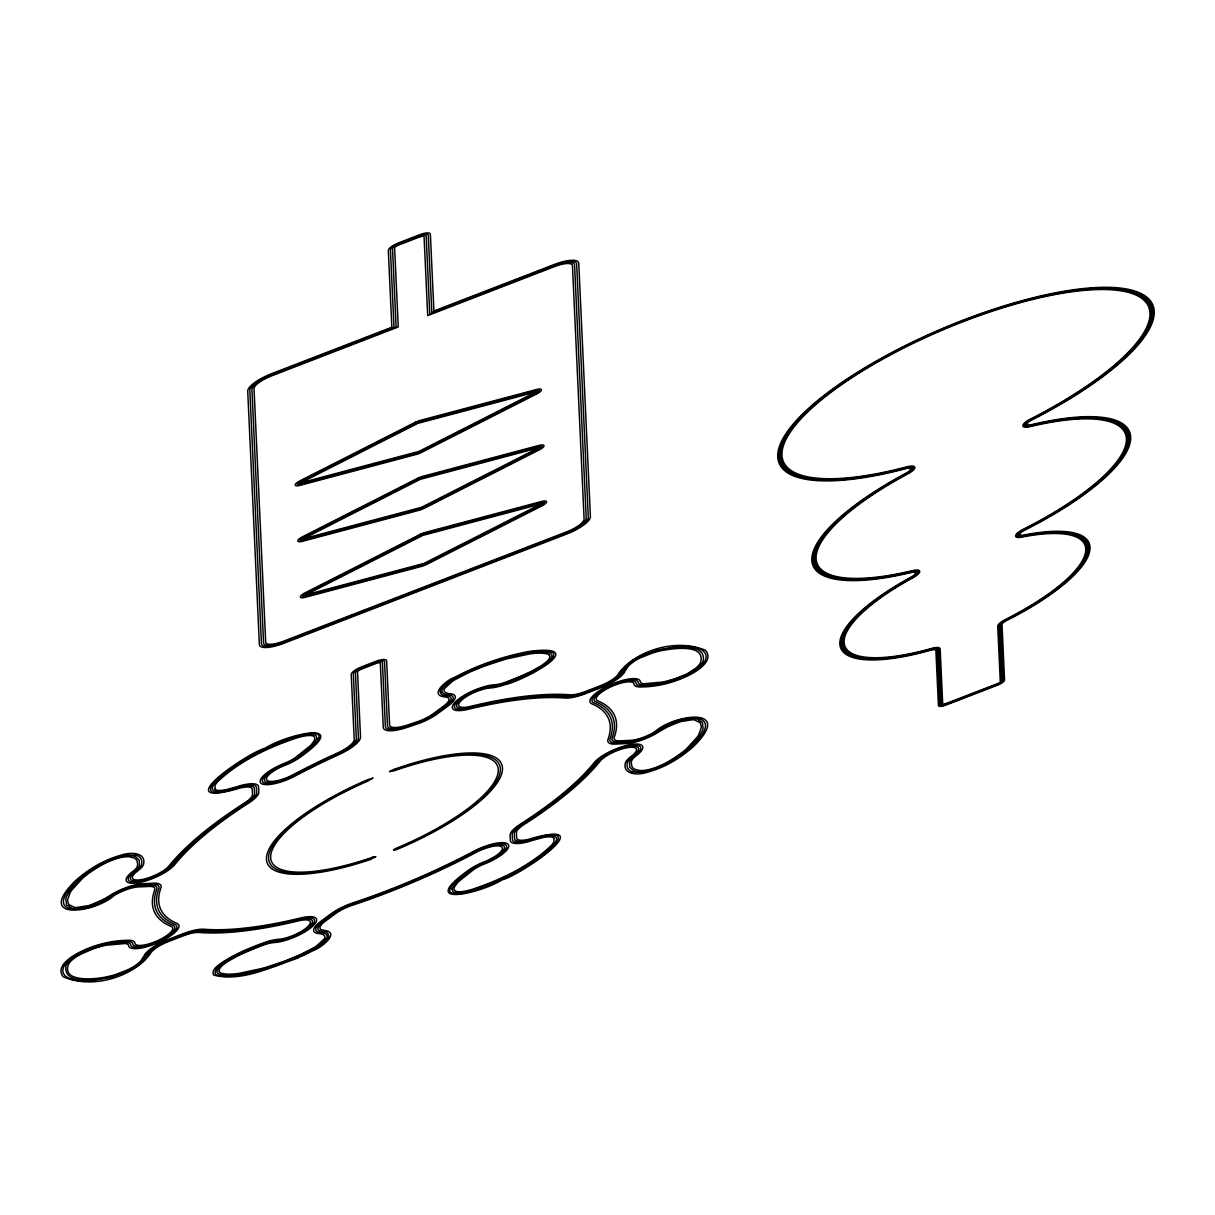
<?xml version="1.0" encoding="UTF-8"?>
<svg xmlns="http://www.w3.org/2000/svg" width="1215" height="1215" viewBox="0 0 1215 1215"><rect width="100%" height="100%" fill="white"/><g stroke="black" fill="none" stroke-linecap="round" stroke-linejoin="round"><path stroke-width="1.5" d="M316.933 738.371L315.991 735.455A23.191 6.895 -23 0 0 315.475 735.121L308.397 734.589A28.021 8.338 -23 0 0 307.015 734.756L306.013 734.908A29.798 8.854 -23 0 0 302.672 735.576L300.606 736.077A37.923 11.269 -23 0 0 298.024 736.776L295.458 737.535A47.051 13.988 -23 0 0 294.546 737.824C266.055 747.954 237.381 761.228 215.435 782.475A47.522 14.124 -23 0 0 214.706 783.371L213.977 784.358A39.351 11.694 -23 0 0 213.187 785.604L212.443 787.426A30.223 8.991 -23 0 0 212.352 788.019L212.352 788.581A28.537 8.49 -23 0 0 212.428 789.097L212.549 789.431A27.611 8.216 -23 0 0 212.807 789.887L213.551 790.585A23.055 6.865 -23 0 0 214.311 790.98L216.665 791.481A21.748 6.47 -23 0 0 217.834 791.527L220.659 791.36A31.484 9.371 -23 0 0 226.962 790.266L236.788 787.502A24.938 7.412 -23 0 1 256.486 787.776L256.714 792.863A24.938 7.412 -23 0 1 247.496 802.887A245.612 73.037 -23 0 0 172.819 865.065A24.938 7.412 -23 0 1 138.92 881.756A24.938 7.412 -23 0 1 134.425 871.261A20.397 6.06 -23 0 0 139.467 865.414L139.209 860.266L135.791 856.848A46.747 13.897 -23 0 0 135.062 856.529L134.333 856.286A41.204 12.256 -23 0 0 133.088 855.968L132.01 855.8A32.532 9.674 -23 0 0 129.291 855.633L128.562 855.649A26.958 8.019 -23 0 0 124.203 856.074L122.882 856.317A23.313 6.941 -23 0 0 119.769 857.015L118.174 857.441A24.148 7.184 -23 0 0 110.99 859.947L109.35 860.63A28.021 8.338 -23 0 0 106.312 861.982L104.642 862.772A35.144 10.449 -23 0 0 98.749 865.93L94.208 869.575A55.769 16.585 -23 0 0 91.155 871.626L86.66 873.858M451.995 888.909L453.013 891.886A23.191 6.895 -23 0 0 453.453 892.144L460.531 892.691A28.021 8.338 -23 0 0 461.913 892.509L462.9 892.357M319.029 737.611L318.846 738.28A37.225 11.072 -23 0 1 318.482 739.145L317.722 740.497A42.054 12.499 -23 0 1 317.479 740.861L316.143 742.654A54.189 16.114 -23 0 1 313.181 745.828L309.612 749.078A81.405 24.209 -23 0 1 297.584 758.054A22.675 6.743 -23 0 1 284.705 764.691A22.675 6.743 -23 0 0 264.885 781.093A22.675 6.743 -23 0 0 293.711 775.2A247.875 73.72 -23 0 1 337.861 753.589A24.938 7.412 -23 0 0 356.314 738.599L353.322 673.702A9.067 2.703 -23 0 1 361.614 667.597L375.982 662.038A9.067 2.703 -23 0 1 384.532 661.659L387.464 725.644A24.938 7.412 -23 0 0 408.21 725.568A247.875 73.72 -23 0 1 416.684 722.697A22.675 6.743 -23 0 0 434.742 713.691L445.161 706.006A22.675 6.743 -23 0 0 446.968 695.937A43.239 12.864 -23 0 1 442.26 694.919C434.666 689.194 448.943 682.01 453.347 678.957C472.696 667.977 493.897 660.58 515.403 655.113A97.185 28.902 -23 0 1 517.742 654.551L531.426 651.908A67.25 20.002 -23 0 1 547.509 651.073L549.423 651.422A41.113 12.226 -23 0 1 551.489 652.015M316.887 738.583L313.652 743.762A51.562 15.339 -23 0 1 312.042 745.494L296.247 758.023A20.397 6.06 -23 0 1 284.644 763.992A24.938 7.412 -23 0 0 262.835 782.02A24.938 7.412 -23 0 0 294.531 775.55A245.612 73.037 -23 0 1 338.286 754.135A27.201 8.095 -23 0 0 358.41 737.794L355.433 672.897A6.804 2.02 -23 0 1 361.645 668.311L376.012 662.752A6.804 2.02 -23 0 1 382.421 662.464L385.368 726.448A27.201 8.095 -23 0 0 407.997 726.373A245.612 73.037 -23 0 1 416.396 723.533A24.938 7.412 -23 0 0 436.246 713.615L446.664 705.93A24.938 7.412 -23 0 0 448.669 694.859A41.993 12.484 -23 0 1 445.206 694.266L444.098 693.841A35.6 10.586 -23 0 1 443.232 693.385L442.093 692.216M452.041 888.697L455.382 883.381A51.562 15.339 -23 0 1 456.87 881.786L472.665 869.257A20.397 6.06 -23 0 1 484.284 863.288A24.938 7.412 -23 0 0 506.093 845.245A24.938 7.412 -23 0 0 474.382 851.73A245.612 73.037 -23 0 1 352.532 903.747A24.938 7.412 -23 0 0 332.682 913.665L322.248 921.35A24.938 7.412 -23 0 0 320.259 932.421M324.769 938.314L324.937 936.355L323.539 934.791A31.833 9.462 -23 0 0 323.327 934.669L321.352 933.925A40.262 11.968 -23 0 0 318.558 933.5A27.201 8.095 -23 0 1 320.745 921.41L331.163 913.726A27.201 8.095 -23 0 1 352.821 902.912A243.349 72.368 -23 0 0 473.561 851.366A27.201 8.095 -23 0 1 508.143 844.303A27.201 8.095 -23 0 1 484.36 863.986A18.134 5.392 -23 0 0 474.032 869.287L458.693 881.467A49.526 14.732 -23 0 0 457.493 882.743L454.744 886.479A33.807 10.054 -23 0 0 454.319 887.39C452.117 891.096 458.906 892.782 462.201 891.582A25.712 7.655 -23 0 0 463.295 891.43L464.236 891.278A27.808 8.277 -23 0 0 467.274 890.671L469.704 890.063A36.602 10.889 -23 0 0 471.724 889.517C500.534 879.933 529.224 866.462 551.428 845.412A46.307 13.775 -23 0 0 551.914 844.835L553.448 842.678A35.053 10.419 -23 0 0 553.843 841.98L553.994 838.244M444.174 688.92L443.991 690.925L445.373 692.489A31.833 9.462 -23 0 0 445.601 692.611L447.576 693.34A40.262 11.968 -23 0 0 450.355 693.78A27.201 8.095 -23 0 1 448.183 705.869L437.765 713.554A27.201 8.095 -23 0 1 416.092 724.368A243.349 72.368 -23 0 0 407.769 727.178A29.464 8.763 -23 0 1 383.257 727.269L380.325 663.284A4.541 1.352 -23 0 0 376.043 663.466L361.675 669.025A4.541 1.352 -23 0 0 357.529 672.077L360.521 736.989A29.464 8.763 -23 0 1 338.712 754.682A243.349 72.368 -23 0 0 295.366 775.899A27.201 8.095 -23 0 1 260.769 782.961A27.201 8.095 -23 0 1 284.568 763.293A18.134 5.392 -23 0 0 294.896 757.978L310.235 745.813A49.526 14.732 -23 0 0 311.435 744.537L314.199 740.74A33.807 10.054 -23 0 0 314.594 739.874C315.885 734.832 310.584 735.318 306.848 735.683A25.712 7.655 -23 0 0 305.633 735.834L304.676 735.986A27.808 8.277 -23 0 0 301.654 736.609L299.224 737.201A36.602 10.889 -23 0 0 297.204 737.763C268.439 747.316 239.841 760.772 217.622 781.716A46.307 13.775 -23 0 0 217.014 782.43L215.465 784.586A35.053 10.419 -23 0 0 215.085 785.285L214.918 789.036M444.25 688.768L452.329 681.357A30.891 9.188 -23 0 1 454.896 679.747L468.276 672.806A61.175 18.195 -23 0 1 472.225 671.044L480.791 667.521A80.114 23.829 -23 0 1 485.347 665.79L502.235 660.185A95.226 28.325 -23 0 1 507.141 658.788L529.937 653.883A69.24 20.594 -23 0 1 535.815 653.26L539.961 653.093A55.769 16.585 -23 0 1 542.558 653.154L547.145 653.898A33.534 9.978 -23 0 1 547.965 654.217L548.421 654.46A27.322 8.125 -23 0 1 548.967 654.839M324.648 938.557L316.583 945.923A30.891 9.188 -23 0 1 314.017 947.533L300.652 954.474A61.175 18.195 -23 0 1 296.703 956.235L288.122 959.759A80.114 23.829 -23 0 1 283.566 961.49L266.692 967.079A95.226 28.325 -23 0 1 261.772 968.492L238.975 973.382A69.24 20.594 -23 0 1 233.113 974.02L228.967 974.187A55.769 16.585 -23 0 1 226.37 974.126L221.783 973.382A33.534 9.978 -23 0 1 220.948 973.063L220.492 972.82A27.322 8.125 -23 0 1 219.961 972.44M555.726 841.676L556.47 839.838A30.223 8.991 -23 0 0 556.576 839.261L556.591 838.806A28.537 8.49 -23 0 0 556.5 838.183L556.379 837.849A27.611 8.216 -23 0 0 556.121 837.393L555.361 836.679A23.055 6.865 -23 0 0 554.602 836.284L552.324 835.799A21.748 6.47 -23 0 0 551.078 835.753L548.254 835.905A31.484 9.371 -23 0 0 541.966 837.014L532.14 839.778A24.938 7.412 -23 0 1 512.441 839.504L512.198 834.416A24.938 7.412 -23 0 1 521.432 824.393A245.612 73.037 -23 0 0 596.109 762.215A24.938 7.412 -23 0 1 630.008 745.524A24.938 7.412 -23 0 1 634.488 756.019A20.397 6.06 -23 0 0 629.446 761.866L629.765 767.121L633.121 770.432A46.747 13.897 -23 0 0 633.85 770.735L634.594 770.993A41.204 12.256 -23 0 0 635.825 771.297L636.979 771.495A32.532 9.674 -23 0 0 639.637 771.646L640.351 771.631A26.958 8.019 -23 0 0 644.709 771.206L646.031 770.963A23.313 6.941 -23 0 0 649.159 770.264L650.739 769.824A24.148 7.184 -23 0 0 657.938 767.318L659.578 766.65A28.021 8.338 -23 0 0 662.615 765.298L664.377 764.448A35.144 10.449 -23 0 0 670.179 761.349L683.316 752.617A71.989 21.414 -23 0 0 689.573 747.407L697.82 738.568A96.243 28.613 -23 0 0 699.673 735.941L702.331 730.883A90.882 27.034 -23 0 0 703.075 728.56L702.422 722.409L697.091 719.037A33.549 9.978 -23 0 0 693.233 718.627M66.126 963.07L65.261 964.178A39.214 11.664 -23 0 0 64.881 964.74L63.97 966.32A53.263 15.841 -23 0 0 63.21 968.264L62.891 969.828A71.624 21.293 -23 0 0 63.924 974.293L65.124 975.751A90.821 27.003 -23 0 0 66.278 976.708A95.089 28.279 -23 0 0 67.463 977.468L67.903 977.711A98.309 29.236 -23 0 0 75.041 980.095L77.957 980.566A88.999 26.472 -23 0 0 91.93 980.763L111.491 977.24L129.519 970.512A25.682 7.639 -23 0 0 132.374 969.054L131.387 968.795A23.055 6.865 -23 0 1 129.322 969.859L126.527 971.165A27.611 8.216 -23 0 1 124.856 971.909L123.748 972.365A28.537 8.49 -23 0 1 122.153 973.002L120.543 973.61A30.223 8.991 -23 0 1 118.948 974.187L114.483 975.63A39.351 11.694 -23 0 1 112.008 976.328L109.806 976.906A47.522 14.124 -23 0 1 107.877 977.376C95.21 979.943 63.59 985.411 65.853 966.047A47.051 13.988 -23 0 1 66.035 965.667L66.658 964.528A37.923 11.269 -23 0 1 67.493 963.328L68.329 962.295A29.798 8.854 -23 0 1 70.09 960.473L70.743 959.88A28.021 8.338 -23 0 1 71.761 959.015L76.818 955.43M702.802 664.21L703.652 663.101A39.214 11.664 -23 0 0 704.047 662.524L704.958 660.96A53.263 15.841 -23 0 0 705.718 659.016L706.037 657.452A71.624 21.293 -23 0 0 704.989 652.987L703.789 651.529A90.821 27.003 -23 0 0 702.635 650.572A95.089 28.279 -23 0 0 701.45 649.797L701.025 649.569A98.309 29.236 -23 0 0 693.887 647.17L690.955 646.699M145.147 959.44L145.587 958.908A43.694 13.001 -23 0 0 148.063 954.793A22.675 6.743 -23 0 1 168.536 940.805L183.511 935.034A22.675 6.743 -23 0 1 200.657 931.404A247.875 73.72 -23 0 0 299.209 919.892A22.675 6.743 -23 0 1 309.157 926.756A22.675 6.743 -23 0 1 277.035 940.395A22.675 6.743 -23 0 0 264.384 943.28A81.633 24.27 -23 0 0 247.085 950.039M445.13 685.792L447.56 683.741A29.16 8.672 -23 0 1 448.912 682.739L449.854 682.071A33.549 9.978 -23 0 1 455.306 678.669L470.63 670.999L489.463 663.587A90.882 27.034 -23 0 1 495.371 661.583L507.065 658.059A96.243 28.613 -23 0 1 512.624 656.571L529.148 653.123A71.989 21.414 -23 0 1 537.319 652.182L548.117 652.607A35.144 10.449 -23 0 1 550.699 653.624L551.185 654.05A28.021 8.338 -23 0 1 551.762 654.885L551.929 655.386A24.148 7.184 -23 0 1 551.245 658.135L550.729 658.864A23.313 6.941 -23 0 1 549.332 660.489L548.542 661.233A26.958 8.019 -23 0 1 544.988 664.104L544.229 664.635A32.532 9.674 -23 0 1 540.857 666.838L539.05 667.931A41.204 12.256 -23 0 1 536.787 669.222L535.253 670.057A46.747 13.897 -23 0 1 533.552 670.953L504.711 683.21A20.397 6.06 -23 0 1 493.32 685.807A24.938 7.412 -23 0 0 457.979 700.812A24.938 7.412 -23 0 0 468.944 708.345A245.612 73.037 -23 0 1 566.585 696.954A24.938 7.412 -23 0 0 585.448 692.96L600.423 687.174A24.938 7.412 -23 0 0 622.931 671.804L625.755 667.324A31.484 9.371 -23 0 1 629.507 663.724L632.165 661.735A21.748 6.47 -23 0 1 633.592 660.793L637.632 658.439A23.055 6.865 -23 0 1 639.606 657.421L642.492 656.054A27.611 8.216 -23 0 1 644.072 655.371L645.18 654.915A28.537 8.49 -23 0 1 646.775 654.278L648.385 653.655A30.223 8.991 -23 0 1 649.979 653.093L654.445 651.65A39.351 11.694 -23 0 1 656.905 650.936L659.259 650.329A47.522 14.124 -23 0 1 661.036 649.904C672.609 647.671 707.054 641.717 703.075 661.233A47.051 13.988 -23 0 1 702.893 661.613L702.3 662.676A37.923 11.269 -23 0 1 701.435 663.952L700.599 664.985A29.798 8.854 -23 0 1 698.838 666.807L698.185 667.399A28.021 8.338 -23 0 1 697.167 668.265L687.781 674.279A23.191 6.895 -23 0 1 686.566 674.887L664.544 682.466A51.562 15.339 -23 0 1 661.568 683.073L642.72 684.804A20.397 6.06 -23 0 1 638.24 682.496A24.938 7.412 -23 0 0 610.067 685.685A24.938 7.412 -23 0 0 593.846 702.817A245.612 73.037 -23 0 1 610.097 738.735A24.938 7.412 -23 0 0 616.901 743.003L627.654 742.502A24.938 7.412 -23 0 0 657.512 731.825A41.993 12.484 -23 0 1 663.056 728.514L665.471 727.208A35.6 10.586 -23 0 1 667.764 726.038L672.578 723.806A23.753 7.062 -23 0 1 687.736 719.052L690.91 718.718A29.16 8.672 -23 0 1 692.337 718.642L693.218 718.627M78.337 879.463L70.895 887.026A97.185 28.902 -23 0 0 69.923 888.195C46.823 917.401 91.717 910.946 104.52 900.285A43.239 12.864 -23 0 0 112.661 895.561A22.675 6.743 -23 0 1 139.801 885.856L150.554 885.355A22.675 6.743 -23 0 1 156.75 889.228A247.875 73.72 -23 0 0 173.138 925.481A22.675 6.743 -23 0 1 158.39 941.048A22.675 6.743 -23 0 1 132.799 943.949A22.675 6.743 -23 0 0 127.803 941.397A81.405 24.209 -23 0 0 115.076 942.081M690.591 747.817L698.033 740.254A97.185 28.902 -23 0 0 698.99 739.085C722.075 709.955 677.287 716.303 664.408 726.98A43.239 12.864 -23 0 0 656.267 731.719A22.675 6.743 -23 0 1 629.127 741.423L618.359 741.925A22.675 6.743 -23 0 1 612.178 738.037A247.875 73.72 -23 0 0 595.79 701.799A22.675 6.743 -23 0 1 610.538 686.232A22.675 6.743 -23 0 1 636.128 683.331A22.675 6.743 -23 0 0 641.11 685.883A81.405 24.209 -23 0 0 653.852 685.184L659.32 684.334A54.189 16.114 -23 0 0 665.243 683.088L668.964 682.147A42.054 12.499 -23 0 0 669.754 681.919L672.837 681.007A37.225 11.072 -23 0 0 674.826 680.37L676.664 679.747M301.593 482.385L417.671 423.412L534.934 392.232M304.175 538.306L420.238 479.333L537.501 448.138M534.995 392.46L418.993 451.388L301.745 482.583M306.742 594.348L422.82 535.39L540.083 504.195M537.562 448.381L421.529 507.323L304.297 538.503M540.083 504.468L424.096 563.38L306.863 594.56M545.687 853.279C550.365 849.285 561.315 841.661 557.655 835.905A25.682 7.639 -23 0 0 556.424 835.221L555.923 835.054A23.313 6.941 -23 0 0 554.875 834.826L554.602 834.796A25.242 7.503 -23 0 0 550.987 834.72L550.349 834.766A33.397 9.933 -23 0 0 542.665 836.057L541.632 836.3A43.694 13.001 -23 0 0 532.443 838.942A22.675 6.743 -23 0 1 514.537 838.684L514.309 833.596A22.675 6.743 -23 0 1 522.693 824.484A247.875 73.72 -23 0 0 598.069 761.729A22.675 6.743 -23 0 1 628.869 746.557A22.675 6.743 -23 0 1 632.954 756.11A22.675 6.743 -23 0 0 627.35 762.61A81.633 24.27 -23 0 0 627.836 768.412L629.34 770.264A51.379 15.279 -23 0 0 632.863 772.087L644.755 772.041L660.489 766.984A30.193 8.976 -23 0 0 662.464 766.118L664.392 765.207A30.982 9.219 -23 0 0 665.562 764.63L668.159 763.278A41.113 12.226 -23 0 0 672.138 761.061L675.206 759.208A67.25 20.002 -23 0 0 690.469 747.832M87.89 873.995L87.07 874.618A69.24 20.594 -23 0 0 82.423 878.415L71.472 890.458A95.226 28.325 -23 0 0 70.121 892.676L67.706 899.434A80.114 23.829 -23 0 0 67.675 901.014L68.42 903.687A61.175 18.195 -23 0 0 69.179 904.765L74.525 907.347A30.891 9.188 -23 0 0 76.363 907.544L88.892 905.555M90.624 872.005L85.597 874.663A71.989 21.414 -23 0 0 79.355 879.857L71.108 888.712A96.243 28.613 -23 0 0 69.255 891.339L66.582 896.397A90.882 27.034 -23 0 0 65.853 898.72L66.552 904.947L71.837 908.243A33.549 9.978 -23 0 0 75.695 908.653L76.591 908.638A29.16 8.672 -23 0 0 78.003 908.562L81.253 908.167A23.753 7.062 -23 0 0 96.35 903.489L100.921 900.588A31.833 9.462 -23 0 0 101.513 900.285L103.305 899.343M89.515 871.793L94.36 868.558M95.605 868.679L96.289 868.239L95.362 867.935M93.722 868.072L96.79 866.219A41.113 12.226 -23 0 1 100.769 863.986L103.366 862.65A30.982 9.219 -23 0 1 104.536 862.073L106.464 861.162A30.193 8.976 -23 0 1 108.439 860.281L124.325 855.208L136.05 855.193A51.379 15.279 -23 0 1 139.573 857.015L141.061 858.884A81.633 24.27 -23 0 1 141.532 864.685A22.675 6.743 -23 0 1 135.974 871.17A22.675 6.743 -23 0 0 140.044 880.708A22.675 6.743 -23 0 0 170.859 865.536A247.875 73.72 -23 0 1 246.235 802.796A22.675 6.743 -23 0 0 254.618 793.668L254.375 788.596A22.675 6.743 -23 0 0 236.469 788.338A43.694 13.001 -23 0 1 227.281 790.995M96.41 868.163L101.392 865.247A33.534 9.978 -23 0 1 103.245 864.26L104.444 863.652A27.322 8.125 -23 0 1 106.13 862.817L107.831 862.027A24.847 7.396 -23 0 1 108.302 861.815L111.431 860.493A22.037 6.561 -23 0 1 116.822 858.595L119.009 857.972A20.625 6.136 -23 0 1 121.151 857.471L122.032 857.304A21.931 6.531 -23 0 1 123.566 857.046L124.036 856.985A25.135 7.472 -23 0 1 126.299 856.757L127.788 856.712A28.78 8.566 -23 0 1 128.532 856.727L128.638 856.727A29.555 8.794 -23 0 1 129.246 856.757L134.303 858.094A50.271 14.944 -23 0 1 135.594 858.99L136.536 860.053A64.684 19.243 -23 0 1 137.022 860.919L137.629 864.275A82.316 24.482 -23 0 1 137.371 866.143A18.134 5.392 -23 0 1 132.891 871.352A27.201 8.095 -23 0 0 137.796 882.804A27.201 8.095 -23 0 0 174.763 864.594A243.349 72.368 -23 0 1 248.756 802.994A27.201 8.095 -23 0 0 258.825 792.043L258.582 786.971A27.201 8.095 -23 0 0 237.092 786.667L226.613 789.537A28.659 8.52 -23 0 1 222.163 790.282L219.733 790.449A19.789 5.893 -23 0 1 218.548 790.418L218.199 790.388A20.199 5.999 -23 0 1 217.257 790.251L216.407 790.023A20.837 6.197 -23 0 1 215.511 789.568L215.146 789.279M78.049 955.552L77.244 955.172L81.132 953A23.191 6.895 -23 0 1 82.347 952.378L104.384 944.814A51.562 15.339 -23 0 1 107.36 944.192L126.208 942.475A20.397 6.06 -23 0 1 130.688 944.769A24.938 7.412 -23 0 0 158.846 941.579A24.938 7.412 -23 0 0 175.066 924.448A245.612 73.037 -23 0 1 158.831 888.545A24.938 7.412 -23 0 0 152.027 884.277L141.259 884.778A24.938 7.412 -23 0 0 111.416 895.455A41.993 12.484 -23 0 1 105.872 898.751L105.128 899.161M529.77 864.169L525.184 866.933A98.309 29.236 -23 0 1 510.391 875.028M77.137 955.233L77.957 955.613L73.128 959.075A25.712 7.655 -23 0 0 72.338 959.744L71.822 960.23A27.808 8.277 -23 0 0 70.181 961.946L69.346 962.979A36.602 10.889 -23 0 0 68.617 964.072C60.856 983.269 97.246 979.26 108.408 976.465A46.307 13.775 -23 0 0 109.532 976.192L114.058 975.007A35.053 10.419 -23 0 0 115.653 974.536L128.517 969.494A20.837 6.197 -23 0 0 130.658 968.385L132.435 967.383A20.199 5.999 -23 0 0 133.772 966.578L134.318 966.229A19.789 5.893 -23 0 0 135.518 965.424L137.903 963.617A28.659 8.52 -23 0 0 140.667 961.019L143.917 956.159A27.201 8.095 -23 0 1 168.475 939.377L183.45 933.606A27.201 8.095 -23 0 1 204.014 929.247A243.349 72.368 -23 0 0 300.758 917.948A27.201 8.095 -23 0 1 312.711 926.179A27.201 8.095 -23 0 1 274.165 942.551A18.134 5.392 -23 0 0 264.05 944.86A82.316 24.482 -23 0 0 258.886 946.743L248.513 950.905A64.684 19.243 -23 0 0 245.476 952.226L241.375 954.109A50.271 14.944 -23 0 0 237.35 956.083L228.071 961.323A29.555 8.794 -23 0 0 227.159 961.916L227.008 962.022A28.78 8.566 -23 0 0 226.157 962.599L224.653 963.692A25.135 7.472 -23 0 0 222.801 965.166L222.466 965.469A21.931 6.531 -23 0 0 221.525 966.35L221.054 966.836A20.625 6.136 -23 0 0 220.158 967.915L219.52 968.917A22.037 6.561 -23 0 0 219.095 970.937L219.14 971.195M135.503 967.262L135.23 967.429A23.313 6.941 -23 0 1 133.559 968.401L132.967 968.735M78.337 955.37L93.92 948.429A33.807 10.054 -23 0 1 95.985 947.776L103.913 945.71A49.526 14.732 -23 0 1 106.282 945.224L124.598 943.554A18.134 5.392 -23 0 1 128.593 945.604A27.201 8.095 -23 0 0 159.302 942.126A27.201 8.095 -23 0 0 176.995 923.43A243.349 72.368 -23 0 1 160.912 887.846A27.201 8.095 -23 0 0 153.485 883.199L142.732 883.7A27.201 8.095 -23 0 0 110.17 895.349A40.262 11.968 -23 0 1 105.827 897.961L103.442 900.072A35.6 10.586 -23 0 1 101.164 901.226L100.602 901.515M77.046 954.428L77.76 954.018A24.695 7.336 -23 0 1 81.01 952.287L81.754 951.907A29.19 8.687 -23 0 1 92.249 947.548L94.102 946.895A37.225 11.072 -23 0 1 96.076 946.272L99.174 945.346A42.054 12.499 -23 0 1 99.964 945.133L103.67 944.192A54.189 16.114 -23 0 1 109.608 942.946L115.061 942.096M79.188 954.869L78.246 954.58M691.867 672.837L691.274 673.186A24.695 7.336 -23 0 1 687.918 674.978L687.28 675.312M132.359 968.249L135.321 966.487A21.748 6.47 -23 0 0 136.748 965.545L139.391 963.556A31.484 9.371 -23 0 0 143.142 959.956L145.982 955.476A24.938 7.412 -23 0 1 168.505 940.091L183.48 934.32A24.938 7.412 -23 0 1 202.328 930.325A245.612 73.037 -23 0 0 299.984 918.92A24.938 7.412 -23 0 1 310.934 926.468A24.938 7.412 -23 0 1 275.608 941.473A20.397 6.06 -23 0 0 264.217 944.07L235.361 956.326A46.747 13.897 -23 0 0 233.675 957.223L232.141 958.058A41.204 12.256 -23 0 0 229.878 959.349L228.055 960.442A32.532 9.674 -23 0 0 224.684 962.645L223.924 963.176A26.958 8.019 -23 0 0 220.371 966.031L219.596 966.791A23.313 6.941 -23 0 0 218.184 968.401L217.728 969.084A24.148 7.184 -23 0 0 217.014 971.878L217.151 972.395A28.021 8.338 -23 0 0 217.728 973.23L218.244 973.64A35.144 10.449 -23 0 0 220.811 974.658L231.594 975.098A71.989 21.414 -23 0 0 239.765 974.141L256.304 970.694A96.243 28.613 -23 0 0 261.863 969.221L273.557 965.697A90.882 27.034 -23 0 0 279.465 963.692L307.896 951.725M131.372 967.99L131.827 968.552M313.075 950.555C319.97 948.642 341.931 932.27 323.646 930.265A20.397 6.06 -23 0 1 325.271 921.198L335.689 913.513A20.397 6.06 -23 0 1 351.94 905.403A250.153 74.388 -23 0 0 476.052 852.429A20.397 6.06 -23 0 1 501.992 847.128A20.397 6.06 -23 0 1 484.147 861.891A24.938 7.412 -23 0 0 469.947 869.181C414.725 908 479.075 894.255 502.175 879.827C519.2 875.954 602.974 819.001 532.762 838.092A20.397 6.06 -23 0 1 516.648 837.879L516.405 832.791A20.397 6.06 -23 0 1 523.954 824.59A250.153 74.388 -23 0 0 600.013 761.258A20.397 6.06 -23 0 1 627.745 747.605A20.397 6.06 -23 0 1 631.42 756.186A24.938 7.412 -23 0 0 625.254 763.339C622.733 775.276 639.166 775.033 646.532 772.467C664.24 767.895 680.446 758.236 693.978 746.04C734.452 705.794 673.93 714.268 655.006 731.612A20.397 6.06 -23 0 1 630.585 740.345L619.832 740.846A20.397 6.06 -23 0 1 614.258 737.353A250.153 74.388 -23 0 0 597.719 700.782A20.397 6.06 -23 0 1 610.993 686.764A20.397 6.06 -23 0 1 634.033 684.151A24.938 7.412 -23 0 0 639.515 686.961C657.148 687.098 674.765 682.541 690.424 674.477C698.185 670.391 713.858 660.444 705.596 650.359C677.545 638.3 637.617 649.099 618.769 673.171A20.397 6.06 -23 0 1 600.347 685.746L585.372 691.532A20.397 6.06 -23 0 1 569.957 694.798A250.153 74.388 -23 0 0 470.494 706.401A20.397 6.06 -23 0 1 461.533 700.235A20.397 6.06 -23 0 1 490.45 687.963A24.938 7.412 -23 0 0 504.362 684.789C521.539 681.767 593.922 643.464 529.664 651.331C503.542 656.206 477.996 664.863 454.562 677.423C447.652 679.322 427.528 695.436 445.282 697.015A20.397 6.06 -23 0 1 443.657 706.067L433.223 713.752A20.397 6.06 -23 0 1 416.988 721.862A250.153 74.388 -23 0 0 408.422 724.763A22.675 6.743 -23 0 1 389.575 724.839L386.628 660.839A11.33 3.372 -23 0 0 375.951 661.325L361.569 666.883A11.33 3.372 -23 0 0 351.226 674.507L354.203 739.419A22.675 6.743 -23 0 1 337.436 753.027A250.153 74.388 -23 0 0 292.876 774.851A20.397 6.06 -23 0 1 266.935 780.151A20.397 6.06 -23 0 1 284.781 765.389A24.938 7.412 -23 0 0 298.981 758.084C355.281 718.46 287.317 733.86 265.007 748.273C247.86 752.465 166.698 808.279 236.166 789.173A20.397 6.06 -23 0 1 252.28 789.401L252.507 794.489A20.397 6.06 -23 0 1 244.959 802.69A250.153 74.388 -23 0 0 168.9 866.022A20.397 6.06 -23 0 1 141.183 879.675A20.397 6.06 -23 0 1 137.508 871.079A24.938 7.412 -23 0 0 143.659 863.926C146.104 851.715 129.261 852.307 121.789 854.95C104.201 859.658 88.118 869.272 74.692 881.452C34.628 921.684 95.286 912.769 113.921 895.668A20.397 6.06 -23 0 1 138.343 886.935L149.096 886.434A20.397 6.06 -23 0 1 154.654 889.927A250.153 74.388 -23 0 0 171.209 926.498A20.397 6.06 -23 0 1 157.935 940.516A20.397 6.06 -23 0 1 134.895 943.129A24.938 7.412 -23 0 0 129.413 940.304C111.765 940.167 94.163 944.738 78.504 952.803C70.789 956.949 55.389 966.487 63.089 976.708C91.049 989.223 131.281 978.166 150.144 954.109A20.397 6.06 -23 0 1 168.566 941.519L183.541 935.747A20.397 6.06 -23 0 1 198.971 932.482A250.153 74.388 -23 0 0 298.419 920.864A20.397 6.06 -23 0 1 307.38 927.03A20.397 6.06 -23 0 1 278.478 939.317A24.938 7.412 -23 0 0 264.566 942.491C250.244 947.67 235.999 953.486 223.15 961.764C219.353 964.907 210.894 969.038 213.551 975.022C241.147 982.252 270.383 967.368 296.384 958.574L301.107 955.749M104.08 898.933L104.414 899.556M309.658 950.798L308.154 951.588L308.063 953.183L302.474 955.871M309.217 951.816L313.622 948.611A33.549 9.978 -23 0 0 319.089 945.194L320.016 944.541A29.16 8.672 -23 0 0 321.352 943.539L323.798 941.488A23.753 7.062 -23 0 0 326.911 935.079L325.741 933.925A35.6 10.586 -23 0 0 324.815 933.424L323.706 933.014A41.993 12.484 -23 0 0 320.259 932.421M308.807 952.803L312.422 950.92C314.974 946.986 334.976 939.878 326.729 932.391A43.239 12.864 -23 0 0 321.945 931.343A22.675 6.743 -23 0 1 323.767 921.274L334.186 913.589A22.675 6.743 -23 0 1 352.228 904.583A247.875 73.72 -23 0 0 475.217 852.079A22.675 6.743 -23 0 1 504.043 846.187A22.675 6.743 -23 0 1 484.223 862.589A22.675 6.743 -23 0 0 471.314 869.226A81.405 24.209 -23 0 0 459.285 878.202L455.731 881.437A54.189 16.114 -23 0 0 452.785 884.611L451.524 886.297A42.054 12.499 -23 0 0 451.205 886.768L450.476 888.044A37.225 11.072 -23 0 0 450.097 888.94L449.915 889.532A29.19 8.687 -23 0 0 450.962 892.888M510.391 875.028L509.222 875.62A95.089 28.279 -23 0 1 505.713 877.367A90.821 27.003 -23 0 1 501.658 879.311L496.115 881.847A71.624 21.293 -23 0 1 482.036 887.558L477.875 889.046A53.263 15.841 -23 0 1 473.06 890.61L469.522 891.643A39.214 11.664 -23 0 1 468.307 891.962L466.044 892.539A28.644 8.52 -23 0 1 452.982 893.754M307.304 952.803L297.28 958.195M99.706 901.181L89.257 905.448M247.085 950.039L240.008 953.243A51.379 15.279 -23 0 0 230.865 957.952C225.17 961.855 214.751 965.955 215.161 973.473A30.193 8.976 -23 0 0 215.541 974.02L216.042 974.491A30.982 9.219 -23 0 0 216.422 974.749L217.439 975.25A41.113 12.226 -23 0 0 219.505 975.842L221.479 976.146M295.944 958.027L275.03 965.94L253.51 972.167A97.185 28.902 -23 0 1 251.186 972.714L237.487 975.372M393.523 769.535L389.483 771.631L393.781 770.902A122.669 36.48 -23 0 1 498.272 769.672A122.669 36.48 -23 0 1 397.32 847.812A6.06 1.807 -23 0 0 393.964 849.543L393.599 850.151M373.051 857.107L371.896 857.486A23.191 6.895 -23 0 0 370.757 857.896A122.669 36.48 -23 0 1 270.656 857.593A122.669 36.48 -23 0 1 367.234 781.336L372.99 778.056L367.173 779.893A127.211 37.832 -23 0 0 266.45 859.218A127.211 37.832 -23 0 0 370.833 859.324L375.875 856.636L372.853 857.167M679.671 721.832L668.007 726.692A31.833 9.462 -23 0 0 667.399 726.995L663.101 729.319A40.262 11.968 -23 0 0 658.758 731.931A27.201 8.095 -23 0 1 626.196 743.58L615.443 744.081A27.201 8.095 -23 0 1 608.016 739.419A243.349 72.368 -23 0 0 591.918 703.85A27.201 8.095 -23 0 1 609.611 685.154A27.201 8.095 -23 0 1 640.335 681.676A18.134 5.392 -23 0 0 644.33 683.726L662.646 682.04A49.526 14.732 -23 0 0 665.015 681.554L672.943 679.489A33.807 10.054 -23 0 0 675.008 678.851L686.87 673.976L695.8 668.204A25.712 7.655 -23 0 0 696.575 667.536L697.182 666.974A27.808 8.277 -23 0 0 698.746 665.334L699.688 664.134A36.602 10.889 -23 0 0 700.311 663.193C707.009 642.841 671.136 648.688 660.52 650.815A46.307 13.775 -23 0 0 659.396 651.073L654.87 652.273A35.053 10.419 -23 0 0 653.275 652.744L640.411 657.786A20.837 6.197 -23 0 0 638.27 658.894L636.569 659.836A20.199 5.999 -23 0 0 635.141 660.702L634.686 660.99A19.789 5.893 -23 0 0 633.41 661.856L631.025 663.663A28.659 8.52 -23 0 0 628.261 666.26L625.057 671.014A27.201 8.095 -23 0 1 600.453 687.887L585.478 693.674A27.201 8.095 -23 0 1 564.914 698.033A243.349 72.368 -23 0 0 468.155 709.317A27.201 8.095 -23 0 1 456.217 701.101A27.201 8.095 -23 0 1 494.748 684.728A18.134 5.392 -23 0 0 504.878 682.42A82.316 24.482 -23 0 0 510.042 680.537L520.415 676.375A64.684 19.243 -23 0 0 523.452 675.054L527.553 673.171A50.271 14.944 -23 0 0 531.578 671.196L541.009 665.85A29.555 8.794 -23 0 0 541.769 665.349L541.905 665.258A28.78 8.566 -23 0 0 542.756 664.681L544.274 663.587A25.135 7.472 -23 0 0 546.112 662.099L546.461 661.811A21.931 6.531 -23 0 0 547.403 660.93L547.859 660.444A20.625 6.136 -23 0 0 548.77 659.35L549.393 658.363A22.037 6.561 -23 0 0 549.818 656.343L549.803 656.115M680.035 721.71L692.565 719.736A30.891 9.188 -23 0 1 694.388 719.933L699.749 722.515A61.175 18.195 -23 0 1 700.493 723.593L701.237 726.266A80.114 23.829 -23 0 1 701.222 727.846L698.807 734.589A95.226 28.325 -23 0 1 697.456 736.806L686.505 748.85A69.24 20.594 -23 0 1 681.858 752.647L677.773 755.639A55.769 16.585 -23 0 1 674.72 757.704L667.536 762.018A33.534 9.978 -23 0 1 665.668 763.02L664.483 763.628A27.322 8.125 -23 0 1 662.783 764.463L661.097 765.253A24.847 7.396 -23 0 1 660.611 765.465L657.482 766.787A22.037 6.561 -23 0 1 652.091 768.685L649.919 769.292A20.625 6.136 -23 0 1 647.762 769.794L646.881 769.976A21.931 6.531 -23 0 1 645.362 770.234L644.876 770.295A25.135 7.472 -23 0 1 642.629 770.523L641.14 770.568A28.78 8.566 -23 0 1 640.396 770.553A29.555 8.794 -23 0 1 639.682 770.507L634.701 769.232A50.271 14.944 -23 0 1 633.334 768.29L632.392 767.227A64.684 19.243 -23 0 1 631.906 766.361L631.299 763.005A82.316 24.482 -23 0 1 631.542 761.122A18.134 5.392 -23 0 1 636.022 755.927A27.201 8.095 -23 0 0 631.132 744.476A27.201 8.095 -23 0 0 594.15 762.686A243.349 72.368 -23 0 1 520.172 824.286A27.201 8.095 -23 0 0 510.103 835.221L510.33 840.309A27.201 8.095 -23 0 0 531.821 840.613L542.315 837.727A28.659 8.52 -23 0 1 546.765 836.998L549.362 836.831A19.789 5.893 -23 0 1 550.38 836.862L550.79 836.892A20.199 5.999 -23 0 1 551.671 837.014L552.582 837.287A20.837 6.197 -23 0 1 553.417 837.712L553.827 838.046M227.281 790.98L226.248 791.223A33.397 9.933 -23 0 1 218.548 792.529L217.925 792.56A25.242 7.503 -23 0 1 214.311 792.484L214.053 792.453A23.313 6.941 -23 0 1 213.065 792.241L212.503 792.043A25.682 7.639 -23 0 1 211.41 791.481C207.309 785.999 218.548 777.919 223.241 774.001A88.999 26.472 -23 0 1 239.173 763.111L243.744 760.347A98.309 29.236 -23 0 1 258.522 752.237L259.691 751.645A95.089 28.279 -23 0 1 263.215 749.898A90.821 27.003 -23 0 1 267.27 747.954L272.813 745.433A71.624 21.293 -23 0 1 286.877 739.707L291.053 738.234A53.263 15.841 -23 0 1 295.853 736.67L299.391 735.637A39.214 11.664 -23 0 1 300.606 735.303L302.869 734.741M453.089 893.693L452.861 893.648A24.695 7.336 -23 0 1 451.251 893.025L451.069 892.919M551.489 652.015L552.506 652.531A30.982 9.219 -23 0 1 552.886 652.789L553.387 653.26A30.193 8.976 -23 0 1 553.767 653.807C554.025 661.568 543.743 665.349 538.048 669.328A51.379 15.279 -23 0 1 528.905 674.021L521.843 677.241A81.633 24.27 -23 0 1 504.544 683.984A22.675 6.743 -23 0 1 491.878 686.885A22.675 6.743 -23 0 0 459.756 700.523A22.675 6.743 -23 0 0 469.719 707.373A247.875 73.72 -23 0 1 568.271 695.876A22.675 6.743 -23 0 0 585.402 692.246L600.377 686.46A22.675 6.743 -23 0 0 620.85 672.487A43.694 13.001 -23 0 1 623.31 668.371L623.766 667.84A33.397 9.933 -23 0 1 628.504 663.375L629.097 662.934A25.242 7.503 -23 0 1 633.273 660.094L633.683 659.851A23.313 6.941 -23 0 1 635.369 658.864L636.538 658.226A25.682 7.639 -23 0 1 639.409 656.753L657.437 650.04L676.952 646.547A88.999 26.472 -23 0 1 690.925 646.729M317.92 734.407L317.662 734.24A24.695 7.336 -23 0 0 316.219 733.678L315.946 733.602A28.644 8.52 -23 0 0 302.824 734.817M549.134 654.976L549.377 655.265A24.847 7.396 -23 0 1 549.469 655.386L549.727 655.887M219.793 972.289L219.535 972.015A24.847 7.396 -23 0 1 219.444 971.878L219.216 971.423M442.017 692.186A23.753 7.062 -23 0 1 445.024 685.807M555.726 841.676A39.351 11.694 -23 0 1 555.042 842.785L554.222 843.909A47.522 14.124 -23 0 1 553.493 844.805C531.532 866.037 502.873 879.311 474.366 889.456A47.051 13.988 -23 0 1 473.47 889.745L470.888 890.504A37.923 11.269 -23 0 1 468.307 891.202L466.256 891.688A29.798 8.854 -23 0 1 462.9 892.357M702.65 664.24A28.644 8.52 -23 0 1 691.943 672.852M687.174 675.373A29.19 8.687 -23 0 1 676.679 679.732M545.717 853.264A88.999 26.472 -23 0 1 529.74 864.169M237.563 975.296A67.25 20.002 -23 0 1 221.403 976.192M145.132 959.44A33.397 9.933 -23 0 1 140.424 963.89L139.831 964.33A25.242 7.503 -23 0 1 135.655 967.186M66.278 963.024A28.644 8.52 -23 0 1 76.985 954.413M78.459 879.447A67.25 20.002 -23 0 1 93.661 868.072M317.966 734.392A29.19 8.687 -23 0 1 318.998 737.627M393.721 769.46A127.211 37.832 -23 0 1 502.478 768.047A127.211 37.832 -23 0 1 397.381 849.239A5.832 1.731 -23 0 1 393.508 850.227M393.751 770.188A124.948 37.149 -23 0 1 500.367 768.867A124.948 37.149 -23 0 1 397.351 848.526M370.788 858.61A124.948 37.149 -23 0 1 268.561 858.413A124.948 37.149 -23 0 1 367.203 780.607M415.317 422.273L299.665 481.003A7.366 2.187 -23 0 0 295.184 484.967A7.366 2.187 -23 0 0 299.862 485.393L416.791 454.288A7.366 2.187 -23 0 0 421.301 452.542L536.954 393.812A7.366 2.187 -23 0 0 541.434 389.848A7.366 2.187 -23 0 0 536.757 389.438L419.828 420.527A7.366 2.187 -23 0 0 415.317 422.273M416.046 422.683L300.394 481.413A5.103 1.519 -23 0 0 297.295 484.162A5.103 1.519 -23 0 0 300.53 484.451L417.444 453.347A5.103 1.519 -23 0 0 420.572 452.147L536.225 393.402A5.103 1.519 -23 0 0 539.323 390.668A5.103 1.519 -23 0 0 536.088 390.38L419.16 421.468A5.103 1.519 -23 0 0 416.046 422.683M416.76 423.093L301.107 481.823A2.84 0.835 -23 0 0 299.391 483.342A2.84 0.835 -23 0 0 301.199 483.509L418.112 452.405A2.84 0.835 -23 0 0 419.858 451.737L535.496 393.007A2.84 0.835 -23 0 0 537.227 391.473A2.84 0.835 -23 0 0 535.42 391.321L418.507 422.41A2.84 0.835 -23 0 0 416.76 423.093M417.884 478.194L302.231 536.924A7.366 2.187 -23 0 0 297.751 540.888A7.366 2.187 -23 0 0 302.429 541.313L419.357 510.209A7.366 2.187 -23 0 0 423.868 508.462L539.521 449.732A7.366 2.187 -23 0 0 544.001 445.768A7.366 2.187 -23 0 0 539.323 445.343L422.395 476.447A7.366 2.187 -23 0 0 417.884 478.194M418.613 478.604L302.96 537.334A5.103 1.519 -23 0 0 299.862 540.067A5.103 1.519 -23 0 0 303.097 540.371L420.026 509.267A5.103 1.519 -23 0 0 423.154 508.052L538.807 449.322A5.103 1.519 -23 0 0 541.905 446.588A5.103 1.519 -23 0 0 538.655 446.285L421.742 477.389A5.103 1.519 -23 0 0 418.613 478.604M419.342 478.999L303.689 537.744A2.84 0.835 -23 0 0 301.958 539.263A2.84 0.835 -23 0 0 303.765 539.43L420.679 508.326A2.84 0.835 -23 0 0 422.425 507.657L538.078 448.912A2.84 0.835 -23 0 0 539.794 447.393A2.84 0.835 -23 0 0 538.002 447.226L421.073 478.33A2.84 0.835 -23 0 0 419.342 478.999M420.466 534.236L304.813 592.981A7.366 2.187 -23 0 0 300.333 596.93A7.366 2.187 -23 0 0 305.011 597.355L421.939 566.266A7.366 2.187 -23 0 0 426.45 564.519L542.103 505.774A7.366 2.187 -23 0 0 546.583 501.825A7.366 2.187 -23 0 0 541.905 501.4L424.977 532.504A7.366 2.187 -23 0 0 420.466 534.236M421.195 534.646L305.542 593.391A5.103 1.519 -23 0 0 302.444 596.125A5.103 1.519 -23 0 0 305.679 596.413L422.592 565.324A5.103 1.519 -23 0 0 425.721 564.109L541.374 505.379A5.103 1.519 -23 0 0 544.472 502.63A5.103 1.519 -23 0 0 541.237 502.342L424.308 533.446A5.103 1.519 -23 0 0 421.195 534.646M421.909 535.056L306.256 593.786A2.84 0.835 -23 0 0 304.54 595.304A2.84 0.835 -23 0 0 306.347 595.471L423.26 564.368A2.84 0.835 -23 0 0 424.992 563.699L540.645 504.969A2.84 0.835 -23 0 0 542.376 503.45A2.84 0.835 -23 0 0 540.569 503.283L423.655 534.387A2.84 0.835 -23 0 0 421.909 535.056M419.691 234.738L398.657 242.863A11.33 3.372 -23 0 0 388.314 250.503L391.838 327.245L271.31 373.81A25.819 7.685 -23 0 0 247.723 391.2L259.357 644.451A25.819 7.685 -23 0 0 283.703 643.327L566.828 533.962A25.819 7.685 -23 0 0 590.414 516.572L578.765 263.321A25.819 7.685 -23 0 0 554.435 264.445L433.907 311.01L430.368 234.252A11.33 3.372 -23 0 0 419.691 234.738M419.722 235.452L398.702 243.577A9.067 2.703 -23 0 0 390.41 249.683L393.979 327.154L271.34 374.524A23.556 7.001 -23 0 0 249.819 390.38L261.468 643.631A23.556 7.001 -23 0 0 283.657 642.614L566.798 533.248A23.556 7.001 -23 0 0 588.303 517.393L576.669 264.141A23.556 7.001 -23 0 0 554.465 265.159L431.826 312.528L428.272 235.072A9.067 2.703 -23 0 0 419.722 235.452M419.752 236.166L398.733 244.291A6.804 2.02 -23 0 0 392.521 248.878L396.105 327.048L271.37 375.238A21.293 6.333 -23 0 0 251.93 389.575L263.564 642.826A21.293 6.333 -23 0 0 283.627 641.9L566.767 532.534A21.293 6.333 -23 0 0 586.207 518.197L574.558 264.946A21.293 6.333 -23 0 0 554.496 265.872L429.761 314.062L426.161 235.877A6.804 2.02 -23 0 0 419.752 236.166M419.798 236.879L398.763 245.005A4.541 1.352 -23 0 0 394.617 248.057L398.247 326.957L271.401 375.951A19.03 5.65 -23 0 0 254.026 388.754L265.675 642.006A19.03 5.65 -23 0 0 283.596 641.186L566.737 531.821A19.03 5.65 -23 0 0 584.096 519.018L572.462 265.766A19.03 5.65 -23 0 0 554.541 266.586L427.695 315.581L424.065 236.682A4.541 1.352 -23 0 0 419.798 236.879M997.454 683.696L945.604 703.713A3.083 0.911 -23 0 1 942.703 703.85L940.182 648.916A12.332 3.66 -23 0 0 931.875 648.339A130.218 38.728 -23 0 1 844.516 644.922A130.218 38.728 -23 0 1 913.209 577.596A12.332 3.66 -23 0 0 919.74 571.414A12.332 3.66 -23 0 0 912.632 570.579A167.23 49.724 -23 0 1 816.1 558.581A167.23 49.724 -23 0 1 908.061 473.744A12.332 3.66 -23 0 0 914.834 467.365A12.332 3.66 -23 0 0 907.058 466.773A198.318 58.973 -23 0 1 816.404 404.048A198.318 58.973 -23 0 1 1112.105 289.838A198.318 58.973 -23 0 1 1030.29 419.175A12.332 3.66 -23 0 0 1022.848 425.645A12.332 3.66 -23 0 0 1029.956 426.662A167.23 49.724 -23 0 1 1126.351 440.817A167.23 49.724 -23 0 1 1023.151 529.36A12.332 3.66 -23 0 0 1015.573 535.678A12.332 3.66 -23 0 0 1021.618 537.167A130.218 38.728 -23 0 1 1085.405 552.795A130.218 38.728 -23 0 1 1005.337 619.559A12.332 3.66 -23 0 0 997.728 626.241L1000.279 681.615A3.083 0.911 -23 0 1 997.454 683.696M997.485 684.182L945.635 704.199A4.617 1.382 -23 0 1 941.276 704.411L938.755 649.478A10.783 3.205 -23 0 0 931.48 648.962A131.752 39.184 -23 0 1 843.089 645.499A131.752 39.184 -23 0 1 912.602 577.383A10.783 3.205 -23 0 0 918.312 571.976A10.783 3.205 -23 0 0 912.085 571.247A168.764 50.179 -23 0 1 814.673 559.128A168.764 50.179 -23 0 1 907.484 473.516A10.783 3.205 -23 0 0 913.407 467.942A10.783 3.205 -23 0 0 906.603 467.411A199.852 59.429 -23 0 1 815.25 404.2A199.852 59.429 -23 0 1 1113.244 289.094A199.852 59.429 -23 0 1 1030.776 419.448A10.783 3.205 -23 0 0 1024.275 425.113A10.783 3.205 -23 0 0 1030.487 425.994A168.764 50.179 -23 0 1 1127.778 440.286A168.764 50.179 -23 0 1 1023.638 529.649A10.783 3.205 -23 0 0 1017.001 535.177A10.783 3.205 -23 0 0 1022.286 536.468A131.752 39.184 -23 0 1 1086.833 552.293A131.752 39.184 -23 0 1 1005.807 619.832A10.783 3.205 -23 0 0 999.155 625.679L1001.707 681.068A4.617 1.382 -23 0 1 997.485 684.182M997.5 684.668L945.65 704.685A6.166 1.838 -23 0 1 939.848 704.958L937.312 650.025A9.249 2.749 -23 0 0 931.085 649.6A133.301 39.639 -23 0 1 841.676 646.076A133.301 39.639 -23 0 1 911.979 577.171A9.249 2.749 -23 0 0 916.885 572.538A9.249 2.749 -23 0 0 911.554 571.9A170.313 50.65 -23 0 1 813.245 559.675A170.313 50.65 -23 0 1 906.891 473.288A9.249 2.749 -23 0 0 911.964 468.504A9.249 2.749 -23 0 0 906.147 468.048A201.401 59.884 -23 0 1 814.08 404.367A201.401 59.884 -23 0 1 1114.383 288.365A201.401 59.884 -23 0 1 1031.277 419.722A9.249 2.749 -23 0 0 1025.703 424.567A9.249 2.749 -23 0 0 1031.034 425.326A170.313 50.65 -23 0 1 1129.206 439.754A170.313 50.65 -23 0 1 1024.108 529.937A9.249 2.749 -23 0 0 1018.428 534.676A9.249 2.749 -23 0 0 1022.954 535.785A133.301 39.639 -23 0 1 1088.26 551.777A133.301 39.639 -23 0 1 1006.293 620.121A9.249 2.749 -23 0 0 1000.583 625.133L1003.134 680.506A6.166 1.838 -23 0 1 997.5 684.668M997.53 685.154L945.68 705.171A7.7 2.293 -23 0 1 938.42 705.505L935.884 650.572A7.7 2.293 -23 0 0 930.69 650.222A134.835 40.095 -23 0 1 840.248 646.669A134.835 40.095 -23 0 1 911.372 576.958A7.7 2.293 -23 0 0 915.457 573.1A7.7 2.293 -23 0 0 911.007 572.569A171.847 51.106 -23 0 1 811.817 560.236A171.847 51.106 -23 0 1 906.314 473.045A7.7 2.293 -23 0 0 910.536 469.066A7.7 2.293 -23 0 0 905.691 468.686A202.935 60.355 -23 0 1 812.926 404.519A202.935 60.355 -23 0 1 1115.522 287.636A202.935 60.355 -23 0 1 1031.778 419.995A7.7 2.293 -23 0 0 1027.131 424.035A7.7 2.293 -23 0 0 1031.581 424.673A171.847 51.106 -23 0 1 1130.633 439.207A171.847 51.106 -23 0 1 1024.594 530.211A7.7 2.293 -23 0 0 1019.856 534.16A7.7 2.293 -23 0 0 1023.622 535.086A134.835 40.095 -23 0 1 1089.688 551.276A134.835 40.095 -23 0 1 1006.764 620.409A7.7 2.293 -23 0 0 1002.01 624.586L1004.562 679.96A7.7 2.293 -23 0 1 997.53 685.154"/></g></svg>
